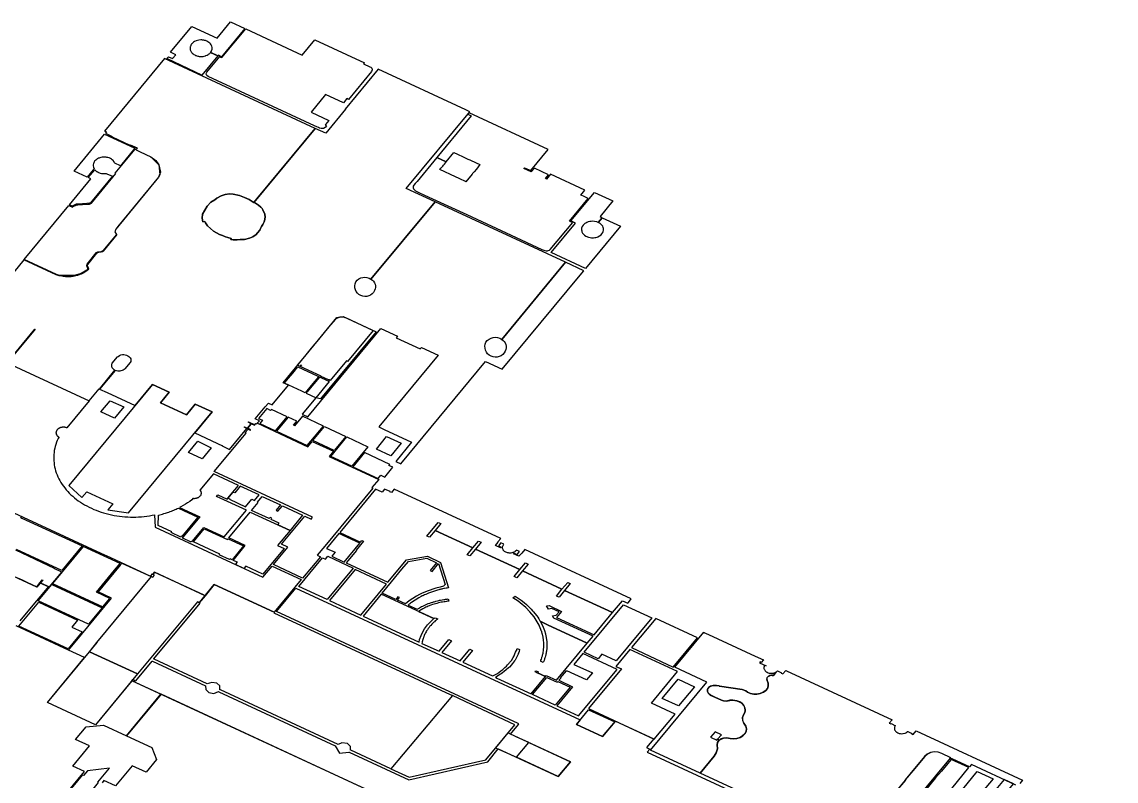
# Model space of a CAD drawing. Extents: x 12.2539 to 12.25652, y 41.79436 to 41.79629.
# Drawn here: x 12.254564 to 12.255636, y 41.795542 to 41.796286 of the extents above; entities that cross this region are included whole.
import ezdxf

# ---------------------------------------------------------------- set-up
doc = ezdxf.new("R2010")
doc.units = 0
doc.layers.add('RM$', color=3, linetype='CONTINUOUS')

msp = doc.modelspace()

# ---------------------------------------------------------------- linework, layer by layer
at = {"layer": 'RM$'}
for points in [[(12.2547403, 41.7962334), (12.254706, 41.7962496), (12.2547076, 41.7962515), (12.2547116, 41.7962496), (12.2547148, 41.7962534), (12.2547095, 41.7962559), (12.2547304, 41.7962811), (12.2547552, 41.7962696), (12.2547685, 41.7962856), (12.2547824, 41.7962791), (12.2547595, 41.7962515), (12.2547565, 41.7962529), (12.2547561, 41.7962524), (12.254749, 41.7962557), (12.254749, 41.7962557), (12.254749, 41.7962557), (12.254749, 41.7962558), (12.2547492, 41.796256), (12.2547497, 41.7962568), (12.2547499, 41.7962573), (12.2547504, 41.7962588), (12.2547504, 41.7962598), (12.2547504, 41.7962605), (12.2547501, 41.7962618), (12.2547498, 41.7962625), (12.2547494, 41.7962632), (12.2547489, 41.796264), (12.2547482, 41.7962647), (12.2547472, 41.7962655), (12.2547462, 41.7962662), (12.2547453, 41.7962667), (12.2547451, 41.7962667), (12.254744, 41.7962672), (12.2547429, 41.7962675), (12.2547422, 41.7962677), (12.2547411, 41.7962678), (12.2547403, 41.7962679), (12.2547392, 41.7962679), (12.2547375, 41.7962677), (12.254736, 41.7962674), (12.2547348, 41.7962671), (12.2547332, 41.7962663), (12.2547321, 41.7962656), (12.2547311, 41.7962647), (12.2547304, 41.7962641), (12.2547303, 41.7962639), (12.25473, 41.7962636), (12.2547299, 41.7962633), (12.2547296, 41.7962628), (12.2547294, 41.7962624), (12.2547291, 41.7962616), (12.2547289, 41.796261), (12.2547288, 41.7962603), (12.2547288, 41.7962598), (12.2547288, 41.7962592), (12.2547289, 41.7962586), (12.254729, 41.7962581), (12.2547292, 41.7962575), (12.2547295, 41.796257), (12.2547298, 41.7962563), (12.2547304, 41.7962556), (12.2547309, 41.796255), (12.2547317, 41.7962542), (12.2547323, 41.7962538), (12.2547325, 41.7962537), (12.2547333, 41.7962532), (12.2547339, 41.7962529), (12.2547341, 41.7962528), (12.2547347, 41.7962526), (12.2547353, 41.7962524), (12.2547363, 41.7962521), (12.2547372, 41.7962519), (12.2547378, 41.7962518), (12.2547387, 41.7962517), (12.2547398, 41.7962517), (12.2547406, 41.7962517), (12.2547412, 41.7962518), (12.2547417, 41.7962518), (12.2547426, 41.796252), (12.2547439, 41.7962523), (12.2547444, 41.7962525), (12.2547455, 41.796253), (12.2547465, 41.7962535), (12.2547469, 41.7962538), (12.2547476, 41.7962543), (12.2547481, 41.7962547), (12.2547485, 41.7962552), (12.2547488, 41.7962555), (12.2547489, 41.7962557), (12.2547561, 41.7962524), (12.2547403, 41.7962334)], [(12.2549705, 41.7961527), (12.2549512, 41.7961293), (12.2549494, 41.7961272), (12.2549481, 41.7961256), (12.2549474, 41.7961246), (12.2549474, 41.796124), (12.2549474, 41.7961234), (12.2549475, 41.7961229), (12.2549478, 41.7961221), (12.2549478, 41.7961221), (12.2549483, 41.7961214), (12.254949, 41.7961207), (12.2549498, 41.79612), (12.254951, 41.7961194), (12.2549536, 41.7961182), (12.2549663, 41.7961123), (12.2549998, 41.7960968), (12.2550433, 41.7960766), (12.2550736, 41.7960626), (12.2550763, 41.7960614), (12.2550776, 41.7960611), (12.2550789, 41.7960612), (12.2550789, 41.7960612), (12.2550798, 41.7960615), (12.2550798, 41.7960615), (12.2550808, 41.796062), (12.2550808, 41.796062), (12.2550816, 41.7960627), (12.2551038, 41.7960889), (12.2551029, 41.7960893), (12.2551025, 41.7960895), (12.255102, 41.7960897), (12.2551016, 41.7960899), (12.2551006, 41.7960904), (12.2551006, 41.7960904), (12.2551189, 41.7961126), (12.2551143, 41.7961147), (12.2551127, 41.7961154), (12.2551117, 41.7961159), (12.2551157, 41.7961206), (12.2550818, 41.7961363), (12.2550779, 41.7961316), (12.2550769, 41.796132), (12.25508, 41.7961358), (12.2550661, 41.7961423), (12.255063, 41.7961386), (12.2550559, 41.7961419), (12.2550565, 41.7961426), (12.2550626, 41.7961398), (12.2550798, 41.7961606), (12.2550021, 41.7961966), (12.2550008, 41.7961951), (12.2550043, 41.7961935), (12.2550046, 41.7961933), (12.2550043, 41.7961935), (12.2549997, 41.7961879), (12.2549706, 41.7961528), (12.2549798, 41.7961485), (12.2549873, 41.7961575), (12.2549909, 41.7961558), (12.2549965, 41.7961532), (12.2550008, 41.7961512), (12.2550028, 41.7961503), (12.2550091, 41.7961474), (12.2550128, 41.7961457), (12.2550093, 41.7961414), (12.2550071, 41.7961387), (12.2550056, 41.7961369), (12.2550052, 41.7961364), (12.254999, 41.7961289), (12.2549979, 41.7961294), (12.2549966, 41.7961301), (12.254995, 41.7961308), (12.2549925, 41.796132), (12.2549889, 41.7961336), (12.2549734, 41.7961408), (12.2549745, 41.7961421), (12.2549754, 41.7961432), (12.2549763, 41.7961443), (12.254977, 41.7961452), (12.254978, 41.7961463), (12.2549789, 41.7961475), (12.2549797, 41.7961484), (12.2549705, 41.7961527)], [(12.2551327, 41.7960937), (12.2551506, 41.7960854), (12.2551162, 41.7960438), (12.2550825, 41.7960595), (12.2551064, 41.7960884), (12.255102, 41.7960905), (12.2551252, 41.7961184), (12.2551431, 41.7961101), (12.2551305, 41.7960948), (12.2551327, 41.7960937), (12.2551288, 41.796089), (12.2551287, 41.7960891), (12.2551273, 41.7960896), (12.2551252, 41.7960901), (12.2551233, 41.7960902), (12.2551218, 41.7960901), (12.2551205, 41.79609), (12.255119, 41.7960896), (12.2551175, 41.796089), (12.2551164, 41.7960885), (12.2551156, 41.7960879), (12.2551145, 41.796087), (12.2551138, 41.7960863), (12.2551131, 41.7960851), (12.2551128, 41.7960844), (12.2551124, 41.7960833), (12.2551123, 41.7960818), (12.2551125, 41.7960808), (12.2551127, 41.7960798), (12.2551133, 41.7960787), (12.2551139, 41.7960779), (12.2551153, 41.7960766), (12.2551165, 41.7960757), (12.2551174, 41.7960752), (12.2551183, 41.7960749), (12.2551193, 41.7960745), (12.2551209, 41.7960742), (12.2551222, 41.796074), (12.2551241, 41.796074), (12.2551254, 41.7960742), (12.2551262, 41.7960743), (12.2551276, 41.7960747), (12.2551284, 41.796075), (12.25513, 41.7960758), (12.2551315, 41.7960769), (12.2551323, 41.7960778), (12.2551332, 41.7960791), (12.2551337, 41.7960802), (12.2551339, 41.7960814), (12.2551339, 41.796083), (12.2551336, 41.7960841), (12.2551331, 41.7960853), (12.2551323, 41.7960864), (12.2551305, 41.7960881), (12.2551288, 41.796089), (12.2551327, 41.7960937)], [(12.2545497, 41.7959515), (12.25463, 41.7959143), (12.2546081, 41.7958877), (12.254608, 41.7958877), (12.2546078, 41.7958878), (12.2546076, 41.7958879), (12.2546073, 41.795888), (12.2546071, 41.7958881), (12.2546069, 41.7958881), (12.2546066, 41.7958882), (12.2546064, 41.7958882), (12.2546061, 41.7958883), (12.2546059, 41.7958883), (12.2546056, 41.7958883), (12.2546054, 41.7958883), (12.2546051, 41.7958884), (12.2546049, 41.7958884), (12.2546046, 41.7958884), (12.2546044, 41.7958884), (12.2546041, 41.7958884), (12.2546039, 41.7958883), (12.2546036, 41.7958883), (12.2546034, 41.7958883), (12.2546031, 41.7958882), (12.2546029, 41.7958882), (12.2546026, 41.7958882), (12.2546024, 41.7958881), (12.2546022, 41.795888), (12.2546019, 41.795888), (12.2546017, 41.7958879), (12.2546015, 41.7958878), (12.2546012, 41.7958877), (12.254601, 41.7958876), (12.2546008, 41.7958875), (12.2546006, 41.7958874), (12.2546004, 41.7958873), (12.2546002, 41.7958872), (12.2546, 41.7958871), (12.2545998, 41.795887), (12.2545996, 41.7958868), (12.2545994, 41.7958867), (12.2545993, 41.7958866), (12.2545991, 41.7958864), (12.2545989, 41.7958863), (12.2545988, 41.7958861), (12.2545987, 41.795886), (12.2545985, 41.7958858), (12.2545984, 41.7958856), (12.2545983, 41.7958855), (12.2545982, 41.7958853), (12.254598, 41.7958851), (12.2545979, 41.795885), (12.2545979, 41.7958848), (12.2545978, 41.7958846), (12.2545977, 41.7958844)], [(12.2545977, 41.7958844), (12.2545977, 41.7958844), (12.2545976, 41.7958843), (12.2545976, 41.7958841), (12.2545975, 41.7958839), (12.2545975, 41.7958837), (12.2545975, 41.7958835), (12.2545975, 41.7958833), (12.2545974, 41.7958831), (12.2545974, 41.7958829), (12.2545974, 41.7958828), (12.2545975, 41.7958826), (12.2545975, 41.7958824), (12.2545975, 41.7958822), (12.2545976, 41.795882), (12.2545976, 41.7958818), (12.2545977, 41.7958816), (12.2545977, 41.7958815), (12.2545978, 41.7958813), (12.2545979, 41.7958811), (12.254598, 41.7958809), (12.2545981, 41.7958808), (12.2545982, 41.7958806), (12.2545983, 41.7958804), (12.2545984, 41.7958802), (12.2545985, 41.7958801), (12.2545987, 41.7958799), (12.2545988, 41.7958798), (12.254599, 41.7958796), (12.2545991, 41.7958795), (12.2545993, 41.7958793), (12.2545995, 41.7958792), (12.2545997, 41.7958791), (12.2545998, 41.7958789), (12.2546, 41.7958788), (12.2546002, 41.7958787), (12.2546005, 41.7958785), (12.2545995, 41.7958774), (12.2545987, 41.7958755), (12.2545979, 41.7958736), (12.2545973, 41.7958716), (12.2545967, 41.7958696), (12.2545962, 41.7958677), (12.2545958, 41.7958657), (12.2545956, 41.7958637), (12.2545954, 41.7958616), (12.2545952, 41.7958596), (12.2545952, 41.7958576), (12.2545953, 41.7958556), (12.2545955, 41.7958536), (12.2545957, 41.7958516), (12.2545961, 41.7958496), (12.2545966, 41.7958476), (12.2545971, 41.7958456), (12.2545977, 41.7958437), (12.2545985, 41.7958417), (12.2545993, 41.7958398), (12.2546002, 41.7958379), (12.2546012, 41.7958361), (12.2546022, 41.7958342), (12.2546034, 41.7958324), (12.2546047, 41.7958306), (12.254606, 41.7958289), (12.2546074, 41.7958271), (12.2546089, 41.7958255), (12.2546104, 41.7958238), (12.2546121, 41.7958222), (12.2546138, 41.7958207), (12.2546156, 41.7958192), (12.2546174, 41.7958177), (12.2546193, 41.7958163), (12.2546213, 41.7958149), (12.2546234, 41.7958136), (12.2546255, 41.7958124), (12.2546276, 41.7958112), (12.2546299, 41.79581), (12.2546321, 41.7958089), (12.2546344, 41.7958079), (12.2546368, 41.795807), (12.2546392, 41.7958061), (12.2546417, 41.7958052), (12.2546441, 41.7958044), (12.2546467, 41.7958037), (12.2546492, 41.7958031), (12.2546518, 41.7958025), (12.2546544, 41.795802), (12.254657, 41.7958016), (12.2546597, 41.7958012), (12.2546623, 41.7958009), (12.254665, 41.7958006), (12.2546677, 41.7958005), (12.2546704, 41.7958004), (12.2546731, 41.7958004), (12.2546757, 41.7958004), (12.2546784, 41.7958005), (12.2546811, 41.7958007), (12.2546838, 41.795801), (12.2546864, 41.7958013), (12.2546891, 41.7958017), (12.2546917, 41.7958021), (12.2546941, 41.7958026), (12.2546946, 41.7957904), (12.2547691, 41.7957559), (12.2548002, 41.7957414), (12.2548091, 41.7957522), (12.2548378, 41.795739), (12.2548113, 41.795707), (12.2547525, 41.7957342), (12.2547435, 41.7957233), (12.2546941, 41.7957462), (12.2546924, 41.7957442), (12.2546915, 41.7957446), (12.2546899, 41.7957426), (12.2546908, 41.7957422), (12.2546905, 41.795742), (12.254651, 41.7957603), (12.2546418, 41.7957646), (12.2544172, 41.7958686)], [(12.2550251, 41.7956446), (12.255026, 41.795645), (12.2550268, 41.7956454), (12.2550282, 41.7956462), (12.2550292, 41.7956468), (12.2550303, 41.7956475), (12.2550313, 41.7956481), (12.2550333, 41.7956495), (12.2550353, 41.795651), (12.2550356, 41.7956513), (12.2550373, 41.7956528), (12.2550389, 41.7956543), (12.2550399, 41.7956554), (12.2550414, 41.7956571), (12.2550419, 41.7956577), (12.2550436, 41.7956599), (12.2550454, 41.7956628), (12.2550463, 41.7956644), (12.2550471, 41.7956662), (12.2550478, 41.795668), (12.2550486, 41.7956695), (12.2550488, 41.79567), (12.255049, 41.7956706), (12.2550491, 41.7956709), (12.2550493, 41.7956715), (12.2550517, 41.7956704), (12.2550512, 41.7956687), (12.2550508, 41.7956675), (12.2550504, 41.7956666), (12.2550502, 41.7956659), (12.2550497, 41.7956648), (12.2550492, 41.7956639), (12.2550482, 41.795662), (12.2550472, 41.7956602), (12.2550466, 41.7956594), (12.2550456, 41.795658), (12.2550451, 41.7956573), (12.2550445, 41.7956565), (12.2550437, 41.7956556), (12.2550417, 41.7956534), (12.2550409, 41.7956525), (12.2550386, 41.7956505), (12.2550367, 41.7956489), (12.255035, 41.7956476), (12.2550335, 41.7956466), (12.2550324, 41.7956459), (12.2550289, 41.7956438), (12.2550279, 41.7956433), (12.2550295, 41.7956425), (12.2550629, 41.7956271), (12.255077, 41.7956442), (12.2550693, 41.7956477), (12.2550691, 41.7956475), (12.2550668, 41.7956486), (12.2550677, 41.7956497), (12.2550701, 41.7956486), (12.2550693, 41.7956477), (12.255077, 41.7956442), (12.2550778, 41.795645), (12.2550879, 41.7956404), (12.2551179, 41.7956767), (12.255079, 41.7956948), (12.2550717, 41.7956983), (12.2550731, 41.7956961), (12.2550746, 41.7956926), (12.255076, 41.7956892), (12.255077, 41.7956858), (12.2550775, 41.7956835), (12.2550776, 41.795683), (12.2550778, 41.7956822), (12.2550781, 41.7956801), (12.2550781, 41.7956798), (12.2550782, 41.7956791), (12.2550783, 41.7956782), (12.2550784, 41.7956765), (12.2550784, 41.7956753), (12.2550784, 41.7956742), (12.2550784, 41.795673), (12.2550783, 41.7956716), (12.2550782, 41.7956707), (12.2550781, 41.7956698), (12.255078, 41.7956689), (12.2550778, 41.7956679), (12.2550776, 41.7956669), (12.2550775, 41.795666), (12.2550773, 41.7956651), (12.2550771, 41.7956643), (12.2550767, 41.7956631), (12.2550765, 41.7956623), (12.2550762, 41.7956614), (12.2550756, 41.7956597), (12.2550753, 41.795659), (12.2550752, 41.7956586), (12.2550748, 41.7956578), (12.2550722, 41.7956591), (12.2550724, 41.7956596), (12.2550726, 41.7956602), (12.255073, 41.795661), (12.2550734, 41.7956623), (12.2550736, 41.7956629), (12.255074, 41.7956642), (12.2550742, 41.7956652), (12.2550744, 41.7956661), (12.2550746, 41.7956669), (12.2550748, 41.795668), (12.255075, 41.7956691), (12.2550751, 41.7956698), (12.2550751, 41.7956703), (12.2550752, 41.795671), (12.2550753, 41.7956725), (12.2550754, 41.7956733), (12.2550754, 41.7956741), (12.2550754, 41.7956753), (12.2550754, 41.795676), (12.2550754, 41.7956766), (12.2550753, 41.7956779), (12.2550752, 41.795679), (12.2550751, 41.7956797), (12.255075, 41.7956808), (12.2550749, 41.7956815), (12.2550747, 41.7956823), (12.2550746, 41.795683), (12.2550745, 41.7956836), (12.2550743, 41.7956844), (12.2550742, 41.795685), (12.2550741, 41.7956853), (12.2550739, 41.7956861), (12.2550739, 41.7956864), (12.2550738, 41.7956867), (12.2550736, 41.7956872), (12.2550735, 41.7956875), (12.2550734, 41.7956878), (12.2550733, 41.7956881), (12.2550731, 41.7956885), (12.2550729, 41.7956889), (12.2550728, 41.7956892), (12.2550724, 41.7956903), (12.2550712, 41.7956933), (12.2550707, 41.7956943), (12.2550658, 41.7957025), (12.2550617, 41.7957076), (12.2550577, 41.7957116), (12.2550522, 41.7957163), (12.2550501, 41.7957179), (12.2550451, 41.7957212), (12.2550473, 41.7957227), (12.2550512, 41.7957202), (12.2550531, 41.7957188), (12.2550561, 41.7957165), (12.2550583, 41.7957146), (12.2550598, 41.7957133), (12.2550631, 41.7957101), (12.2550644, 41.7957086), (12.2550654, 41.7957075), (12.2550667, 41.7957058), (12.2550685, 41.7957036), (12.2550695, 41.7957021), (12.2550705, 41.7957005), (12.2550715, 41.7956988), (12.2550716, 41.7956986), (12.2550717, 41.7956984), (12.2550717, 41.7956984), (12.255079, 41.7956948), (12.2551179, 41.7956767), (12.2551236, 41.7956836), (12.2550853, 41.7957014), (12.255084, 41.7957035), (12.2550875, 41.7957041), (12.2550903, 41.7957075), (12.2550833, 41.7957107), (12.2550799, 41.7957101), (12.2550781, 41.7957132), (12.2550806, 41.7957136), (12.2550928, 41.7957079), (12.2550878, 41.7957018), (12.2551246, 41.7956848), (12.2551427, 41.7957067), (12.2550958, 41.7957284), (12.2550903, 41.7957217), (12.2550877, 41.7957229), (12.2550932, 41.7957296), (12.2550544, 41.7957476), (12.2550488, 41.7957409), (12.2550463, 41.7957421), (12.2550518, 41.7957488), (12.2550084, 41.7957689), (12.2550028, 41.7957622), (12.2550003, 41.7957634), (12.2550058, 41.7957701), (12.254969, 41.7957872), (12.2549634, 41.7957805), (12.2549609, 41.7957817), (12.254972, 41.7957951), (12.2549745, 41.7957939), (12.254969, 41.7957872), (12.2550058, 41.7957701), (12.2550113, 41.7957768), (12.2550139, 41.7957756), (12.2550084, 41.7957689), (12.2550518, 41.7957488), (12.2550574, 41.7957555), (12.2550599, 41.7957543), (12.2550544, 41.7957476), (12.2550932, 41.7957296), (12.2550988, 41.7957363), (12.2551013, 41.7957351), (12.2550958, 41.7957284), (12.2551427, 41.7957067), (12.2551524, 41.7957184), (12.2551576, 41.7957159), (12.2551583, 41.7957167), (12.2551582, 41.7957167), (12.255161, 41.7957202), (12.2550567, 41.7957685), (12.2550538, 41.7957651), (12.2550537, 41.7957651), (12.255051, 41.7957619), (12.2550458, 41.7957644), (12.2550464, 41.7957651), (12.2550493, 41.7957638), (12.2550516, 41.7957665), (12.2550487, 41.7957679), (12.2550475, 41.7957669), (12.2550473, 41.7957668), (12.2550469, 41.7957664), (12.2550464, 41.7957661), (12.255046, 41.7957659), (12.2550456, 41.7957657), (12.2550452, 41.7957656), (12.2550449, 41.7957655), (12.2550444, 41.7957654), (12.2550439, 41.7957652), (12.255043, 41.7957651), (12.255042, 41.7957651), (12.2550418, 41.7957651), (12.2550413, 41.7957651), (12.2550408, 41.7957652), (12.2550403, 41.7957653), (12.2550398, 41.7957654), (12.2550391, 41.7957656), (12.2550382, 41.7957659), (12.2550374, 41.7957664), (12.2550369, 41.7957667), (12.2550367, 41.7957669), (12.2550362, 41.7957674), (12.2550357, 41.795768), (12.2550355, 41.7957684), (12.2550351, 41.7957693), (12.255035, 41.7957696), (12.2550349, 41.79577), (12.2550349, 41.7957704), (12.2550349, 41.7957708), (12.255035, 41.7957712), (12.2550351, 41.7957717), (12.2550355, 41.7957726), (12.2550361, 41.7957737), (12.2550332, 41.7957751), (12.2550309, 41.7957723), (12.2550337, 41.795771), (12.2550331, 41.7957702), (12.2550279, 41.7957726), (12.2550306, 41.7957758), (12.2550303, 41.795776), (12.2550332, 41.7957794), (12.2549288, 41.7958277), (12.254926, 41.7958243), (12.2549245, 41.795825), (12.2549247, 41.7958253), (12.2549194, 41.7958277), (12.2549169, 41.7958246), (12.2549105, 41.7958276), (12.2548755, 41.7957853), (12.2548959, 41.7957758), (12.2548972, 41.7957773), (12.2548987, 41.7957766), (12.2548914, 41.7957678), (12.2548917, 41.7957677), (12.2548816, 41.7957555), (12.2549227, 41.7957364), (12.2549408, 41.7957583), (12.2549613, 41.7957619), (12.2549742, 41.7957559), (12.2549821, 41.795731), (12.2549807, 41.7957308), (12.2549796, 41.7957306), (12.2549781, 41.7957304), (12.2549773, 41.7957302), (12.254976, 41.7957299), (12.2549754, 41.7957298), (12.2549746, 41.7957296), (12.2549737, 41.7957294), (12.2549731, 41.7957292), (12.2549724, 41.795729), (12.2549712, 41.7957287), (12.2549624, 41.7957257), (12.2549619, 41.7957255), (12.2549612, 41.7957252), (12.2549598, 41.7957246), (12.2549584, 41.795724), (12.2549576, 41.7957236), (12.2549569, 41.7957233), (12.2549563, 41.795723), (12.2549552, 41.7957224), (12.254953, 41.7957212), (12.2549457, 41.7957165), (12.2549449, 41.7957159), (12.2549441, 41.7957153), (12.2549436, 41.7957149), (12.2549432, 41.7957145), (12.2549426, 41.795714), (12.2549513, 41.79571), (12.2549518, 41.7957103), (12.2549525, 41.7957108), (12.2549531, 41.7957111), (12.2549536, 41.7957114), (12.2549557, 41.7957126), (12.2549567, 41.7957131), (12.2549575, 41.7957135), (12.2549587, 41.795714), (12.25496, 41.7957146), (12.2549607, 41.7957149), (12.2549621, 41.7957155), (12.2549636, 41.795716), (12.2549643, 41.7957163), (12.2549655, 41.7957167), (12.2549665, 41.795717), (12.2549672, 41.7957172), (12.2549679, 41.7957174), (12.2549688, 41.7957177), (12.2549697, 41.7957179), (12.2549711, 41.7957183), (12.2549725, 41.7957186), (12.2549733, 41.7957188), (12.2549742, 41.795719), (12.2549759, 41.7957193), (12.2549775, 41.7957196), (12.2549784, 41.7957197), (12.2549791, 41.7957198), (12.2549799, 41.7957199), (12.2549806, 41.79572), (12.2549816, 41.7957201), (12.2549823, 41.7957179), (12.2549817, 41.7957178), (12.2549811, 41.7957178), (12.2549799, 41.7957176), (12.2549787, 41.7957174), (12.2549776, 41.7957173), (12.2549762, 41.795717), (12.2549748, 41.7957168), (12.2549736, 41.7957165), (12.2549722, 41.7957162), (12.2549707, 41.7957158), (12.2549693, 41.7957154), (12.254968, 41.795715), (12.2549664, 41.7957145), (12.2549647, 41.7957139), (12.2549638, 41.7957136), (12.254963, 41.7957133), (12.254962, 41.7957129), (12.254961, 41.7957124), (12.2549598, 41.7957119), (12.2549588, 41.7957114), (12.2549576, 41.7957108), (12.2549567, 41.7957104), (12.2549552, 41.7957095), (12.2549546, 41.7957092), (12.2549525, 41.7957078), (12.2549677, 41.7957008), (12.2549688, 41.7957017), (12.2549714, 41.7957005), (12.2549709, 41.7957001), (12.2549706, 41.7956999), (12.2549701, 41.7956995), (12.2549696, 41.795699), (12.254969, 41.7956985), (12.2549682, 41.7956978), (12.2549676, 41.7956973), (12.254967, 41.7956967), (12.2549666, 41.7956963), (12.254966, 41.7956957), (12.2549657, 41.7956953), (12.2549647, 41.7956942), (12.2549641, 41.7956936), (12.2549638, 41.7956933), (12.2549629, 41.7956921), (12.2549622, 41.7956912), (12.2549617, 41.7956904), (12.2549613, 41.7956899), (12.2549606, 41.7956887), (12.25496, 41.7956878), (12.2549596, 41.795687), (12.2549591, 41.795686), (12.2549589, 41.7956857), (12.2549586, 41.7956851), (12.2549583, 41.7956844), (12.254958, 41.7956837), (12.2549578, 41.7956831), (12.2549575, 41.7956825), (12.2549574, 41.795682), (12.2549571, 41.7956813), (12.2549569, 41.7956805), (12.2549567, 41.79568), (12.2549566, 41.7956796), (12.2549564, 41.7956788), (12.2549563, 41.7956784), (12.2549562, 41.7956779), (12.254956, 41.7956766), (12.2549728, 41.7956688), (12.2549823, 41.7956803), (12.2549849, 41.7956791), (12.2549754, 41.7956676), (12.2549933, 41.7956593), (12.2550028, 41.7956708), (12.2550054, 41.7956696), (12.2549959, 41.7956581), (12.2550251, 41.7956446)], [(12.2545625, 41.7958001), (12.2545641, 41.7957993), (12.254603, 41.7957813), (12.254611, 41.7957776), (12.2546231, 41.795772), (12.2546031, 41.7957479), (12.2545896, 41.7957542), (12.2545586, 41.7957685)], [(12.2545596, 41.7957409), (12.2545643, 41.7957387), (12.2545688, 41.7957366), (12.2545785, 41.7957321), (12.2545818, 41.7957361), (12.254584, 41.7957388), (12.2545844, 41.7957386), (12.2545822, 41.795736), (12.2545824, 41.7957359), (12.254591, 41.7957319), (12.2546032, 41.7957463), (12.2545958, 41.7957499), (12.254596, 41.7957501), (12.254558, 41.7957678)], [(12.2545624, 41.7956986), (12.254575, 41.7957139), (12.2545858, 41.7957269), (12.25459, 41.795732), (12.2545819, 41.7957357), (12.2545787, 41.7957317), (12.2545327, 41.795753)], [(12.2549893, 41.7954928), (12.2546717, 41.7956399), (12.2546728, 41.7956413), (12.2546731, 41.7956411), (12.2546736, 41.7956409), (12.2546736, 41.7956405), (12.254674, 41.7956401), (12.2546746, 41.79564), (12.2546751, 41.7956402), (12.2546751, 41.7956402), (12.2546756, 41.79564), (12.2546915, 41.7956591), (12.2546917, 41.7956592), (12.2546919, 41.7956592), (12.254744, 41.7956351), (12.2547442, 41.7956314), (12.2547473, 41.7956284), (12.2547521, 41.7956276), (12.2547565, 41.7956294), (12.254757, 41.795629), (12.254871, 41.7955762), (12.2548753, 41.7955691), (12.2548844, 41.7955701), (12.2548847, 41.7955698), (12.2549431, 41.7955428), (12.2550205, 41.7955606), (12.2550308, 41.7955731), (12.2550893, 41.795546), (12.2551014, 41.7955605), (12.2550428, 41.7955876), (12.2550507, 41.7955972), (12.2550508, 41.7955977), (12.2550504, 41.7955981), (12.2548135, 41.7957079), (12.2548324, 41.7957308), (12.255106, 41.795604), (12.2551111, 41.7956017), (12.2551073, 41.7955971), (12.2551329, 41.7955852), (12.2551455, 41.7956004), (12.2551831, 41.795583), (12.255176, 41.7955744), (12.2551791, 41.795573), (12.2551767, 41.7955701), (12.2557424, 41.7953081)], [(12.2548113, 41.795707), (12.2548109, 41.7957064), (12.2549794, 41.7956284), (12.2549858, 41.7956254), (12.2549739, 41.7956112), (12.2549255, 41.7955536), (12.2548863, 41.7955718), (12.2548859, 41.7955719), (12.254886, 41.7955755), (12.2548829, 41.7955783), (12.2548775, 41.795579), (12.2548739, 41.7955775), (12.2547586, 41.7956309), (12.2547579, 41.7956311), (12.2547579, 41.7956348), (12.2547549, 41.7956376), (12.25475, 41.7956383), (12.2547456, 41.795637), (12.2546935, 41.7956611), (12.2546933, 41.7956612), (12.2546934, 41.7956614), (12.2547386, 41.795716), (12.2547381, 41.7957163), (12.2547381, 41.7957167), (12.2547525, 41.7957342), (12.2547525, 41.7957342), (12.2548113, 41.795707), (12.2548113, 41.795707)], [(12.2544812, 41.795377), (12.2546252, 41.795551), (12.2546139, 41.7955562), (12.2546303, 41.795576), (12.2546167, 41.7955823), (12.2546269, 41.7955947), (12.2546439, 41.7955965), (12.2546666, 41.795586), (12.2547003, 41.7956267), (12.2546717, 41.7956399), (12.2546361, 41.7955968), (12.254589, 41.7956186), (12.2546254, 41.7956626), (12.2546097, 41.7956699), (12.2546097, 41.7956699), (12.2545583, 41.7956937)], [(12.2552039, 41.7956532), (12.2552322, 41.7956874), (12.2552321, 41.7956872), (12.2552366, 41.7956851), (12.2552825, 41.7956641), (12.2552905, 41.7956604), (12.2552884, 41.7956579), (12.2552873, 41.7956584), (12.2552867, 41.7956576), (12.2552931, 41.7956547), (12.2552929, 41.7956544), (12.2552918, 41.7956549), (12.2552914, 41.7956542), (12.2552912, 41.7956536), (12.2552911, 41.7956532), (12.2552911, 41.7956526), (12.2552911, 41.7956523), (12.2552911, 41.7956521), (12.2552913, 41.7956512), (12.2552915, 41.795651), (12.2552918, 41.7956503), (12.2552923, 41.7956497), (12.2552929, 41.7956491), (12.2552933, 41.7956487), (12.2552941, 41.7956483), (12.2552951, 41.7956478), (12.2552961, 41.7956475), (12.2552972, 41.7956473), (12.2552976, 41.7956473), (12.2552986, 41.7956473), (12.2552992, 41.7956473), (12.2553005, 41.7956475), (12.2553012, 41.7956477), (12.255302, 41.795648), (12.2553027, 41.7956484), (12.2553032, 41.7956487), (12.2553003, 41.7956452), (12.2553001, 41.7956452), (12.2552996, 41.7956453), (12.2552992, 41.7956453), (12.2552984, 41.7956453), (12.2552968, 41.795645), (12.2552957, 41.7956445), (12.2552952, 41.7956442), (12.2552943, 41.7956431), (12.255294, 41.7956425), (12.2552938, 41.7956417), (12.2552942, 41.7956401), (12.2552953, 41.7956375), (12.2552953, 41.795637), (12.2552953, 41.7956347), (12.2552944, 41.7956324), (12.2552928, 41.7956304), (12.2552904, 41.7956287), (12.2552874, 41.7956274), (12.2552841, 41.7956268), (12.255281, 41.7956268), (12.2552778, 41.7956276), (12.255275, 41.7956288), (12.2552733, 41.7956301), (12.2552732, 41.79563), (12.2552697, 41.7956313), (12.2552585, 41.795633), (12.2552475, 41.7956347), (12.2552473, 41.7956347), (12.2552473, 41.7956348), (12.2552446, 41.7956353), (12.255244, 41.7956353), (12.2552413, 41.7956354), (12.2552388, 41.7956346), (12.2552368, 41.7956332), (12.2552366, 41.7956327), (12.2552362, 41.7956324), (12.2552358, 41.7956314), (12.2552356, 41.7956294), (12.2552366, 41.7956275), (12.2552385, 41.7956259), (12.2552428, 41.7956239), (12.2552495, 41.7956208), (12.2552513, 41.7956201), (12.2552543, 41.7956199), (12.2552575, 41.7956207), (12.2552607, 41.7956209), (12.2552644, 41.7956204), (12.2552675, 41.7956191), (12.2552697, 41.7956176), (12.2552715, 41.7956155), (12.2552725, 41.7956134), (12.2552727, 41.7956111), (12.2552726, 41.7956104), (12.2552722, 41.7956087), (12.2552709, 41.7956066), (12.2552701, 41.7956038), (12.2552702, 41.7956009), (12.2552712, 41.7955984), (12.2552732, 41.7955955), (12.2552739, 41.7955929), (12.2552735, 41.7955903), (12.2552723, 41.7955879), (12.2552702, 41.7955859), (12.2552678, 41.7955844), (12.2552646, 41.7955834), (12.2552613, 41.7955831), (12.255258, 41.7955834), (12.2552546, 41.795584), (12.2552516, 41.7955838), (12.2552489, 41.7955829), (12.2552474, 41.7955818), (12.2552457, 41.7955826), (12.2552495, 41.7955871), (12.2552432, 41.79559), (12.2552388, 41.7955847), (12.255245, 41.7955818), (12.2552457, 41.7955826), (12.2552474, 41.7955818), (12.2552469, 41.7955814), (12.2552456, 41.7955794), (12.2552452, 41.7955772), (12.2552454, 41.7955732), (12.2552443, 41.7955693), (12.2552422, 41.7955659), (12.2552285, 41.7955493), (12.2551799, 41.7955718), (12.2552352, 41.7956387), (12.2552039, 41.7956532)], [(12.2552772, 41.7955268), (12.2552285, 41.7955493), (12.2552422, 41.7955659), (12.2552444, 41.7955693), (12.2552455, 41.7955732), (12.2552453, 41.7955772), (12.2552456, 41.7955794), (12.2552469, 41.7955813), (12.255249, 41.7955828), (12.2552516, 41.7955838), (12.2552546, 41.795584), (12.255258, 41.7955833), (12.2552613, 41.795583), (12.2552646, 41.7955834), (12.2552678, 41.7955844), (12.2552703, 41.7955859), (12.2552723, 41.7955879), (12.2552736, 41.7955903), (12.2552739, 41.7955929), (12.2552733, 41.7955955), (12.2552713, 41.7955984), (12.2552703, 41.7956009), (12.2552701, 41.7956038), (12.255271, 41.7956066), (12.2552722, 41.7956087), (12.2552726, 41.7956104), (12.2552728, 41.7956111), (12.2552725, 41.7956134), (12.2552716, 41.7956155), (12.2552698, 41.7956176), (12.2552675, 41.7956192), (12.2552644, 41.7956204), (12.2552607, 41.795621), (12.2552575, 41.7956208), (12.2552543, 41.7956199), (12.2552513, 41.7956201), (12.2552496, 41.7956209), (12.2552428, 41.795624), (12.2552385, 41.795626), (12.2552366, 41.7956275), (12.2552357, 41.7956294), (12.2552358, 41.7956314), (12.2552363, 41.7956324), (12.2552367, 41.7956327), (12.2552369, 41.7956332), (12.2552388, 41.7956346), (12.2552413, 41.7956353), (12.255244, 41.7956353), (12.2552446, 41.7956352), (12.2552472, 41.7956348), (12.2552472, 41.7956347), (12.2552475, 41.7956347), (12.2552585, 41.7956329), (12.2552696, 41.7956313), (12.2552733, 41.7956299), (12.2552733, 41.79563), (12.2552749, 41.7956287), (12.2552778, 41.7956275), (12.255281, 41.7956268), (12.2552841, 41.7956267), (12.2552874, 41.7956273), (12.2552905, 41.7956286), (12.2552928, 41.7956304), (12.2552944, 41.7956324), (12.2552953, 41.7956347), (12.2552953, 41.795637), (12.2552953, 41.7956375), (12.2552943, 41.7956401), (12.2552939, 41.7956417), (12.2552941, 41.7956425), (12.2552943, 41.7956431), (12.2552953, 41.7956442), (12.2552957, 41.7956444), (12.2552968, 41.795645), (12.2552984, 41.7956453), (12.2552992, 41.7956452), (12.2552996, 41.7956452), (12.2553001, 41.7956452), (12.2553003, 41.7956451), (12.2553034, 41.7956488), (12.2553034, 41.7956488)], [(12.2553034, 41.7956488), (12.255304, 41.7956493), (12.2553042, 41.7956495), (12.2553082, 41.7956476), (12.255308, 41.7956473), (12.2553095, 41.7956466), (12.2553124, 41.79565), (12.2553133, 41.7956496), (12.2554167, 41.7956017), (12.2554138, 41.7955983), (12.2554154, 41.7955976), (12.2554156, 41.7955979), (12.2554198, 41.7955959), (12.2554196, 41.7955957), (12.2554194, 41.7955954), (12.2554193, 41.7955951), (12.2554191, 41.7955946), (12.255419, 41.7955942), (12.255419, 41.7955938), (12.2554189, 41.7955932), (12.255419, 41.7955929), (12.255419, 41.7955925), (12.2554191, 41.7955922), (12.2554191, 41.7955919), (12.2554195, 41.7955913), (12.2554201, 41.7955905), (12.2554206, 41.79559), (12.2554213, 41.7955894), (12.2554222, 41.7955889), (12.2554234, 41.7955884), (12.2554247, 41.7955881), (12.2554261, 41.795588), (12.2554271, 41.7955881), (12.2554274, 41.795588), (12.2554279, 41.7955882), (12.2554293, 41.7955885), (12.2554301, 41.7955889), (12.2554311, 41.7955895), (12.2554318, 41.7955901), (12.255432, 41.7955903), (12.2554361, 41.7955884), (12.2554358, 41.7955881), (12.2554374, 41.7955874), (12.2554402, 41.7955908), (12.2555445, 41.7955425), (12.2555417, 41.7955391)], [(12.2549249, 41.7955227), (12.2547004, 41.7956267), (12.2546666, 41.795586), (12.2546913, 41.7955745), (12.2546959, 41.7955627), (12.2546857, 41.7955504), (12.2546721, 41.7955567), (12.2546557, 41.7955368), (12.2546443, 41.7955421), (12.2546426, 41.79554)], [(12.2554735, 41.7955647), (12.2554652, 41.7955685), (12.2554654, 41.7955688), (12.2554617, 41.7955699), (12.255458, 41.7955702), (12.2554545, 41.7955696), (12.2554512, 41.7955681), (12.2554486, 41.7955658), (12.2554388, 41.7955539), (12.2554295, 41.7955427), (12.2554296, 41.7955426), (12.2554203, 41.7955314)], [(12.255538, 41.7955377), (12.2554943, 41.7955579), (12.2554924, 41.7955556), (12.2554761, 41.7955632), (12.255474, 41.7955641), (12.2554742, 41.7955644), (12.2554653, 41.7955685), (12.2554655, 41.7955688), (12.2554617, 41.79557), (12.2554579, 41.7955702), (12.2554544, 41.7955696), (12.2554511, 41.7955681), (12.2554485, 41.7955658), (12.2554387, 41.7955539), (12.2554294, 41.7955427), (12.2554295, 41.7955426), (12.2554203, 41.7955315)], [(12.2554452, 41.7955293), (12.2554739, 41.795564), (12.2554732, 41.7955643), (12.2554735, 41.7955647)]]:
    msp.add_lwpolyline(points, dxfattribs=at)
for points in [[(12.2549067, 41.7962371), (12.254884, 41.7962096), (12.2548824, 41.7962104), (12.254879, 41.7962063), (12.2548615, 41.7962144), (12.2548473, 41.7961972), (12.2548648, 41.7961891), (12.2548614, 41.796185), (12.254861, 41.7961845), (12.2548626, 41.7961837), (12.2548615, 41.7961825), (12.2548603, 41.7961816), (12.2548594, 41.7961812), (12.2548581, 41.796181), (12.2548571, 41.7961811), (12.2548556, 41.7961815), (12.2548545, 41.796182), (12.2548531, 41.7961827), (12.2548506, 41.7961838), (12.2547466, 41.796232), (12.2547451, 41.7962332), (12.2547446, 41.7962345), (12.2547448, 41.7962357), (12.2547452, 41.7962364), (12.2547578, 41.7962516), (12.254759, 41.796251), (12.25476, 41.7962506), (12.2547833, 41.7962787), (12.2548387, 41.796253), (12.2548511, 41.796268), (12.2548996, 41.7962455), (12.2548987, 41.7962445), (12.2549049, 41.7962416), (12.2549058, 41.7962412), (12.2549068, 41.7962403), (12.2549073, 41.7962386)], [(12.254645, 41.7961755), (12.2546748, 41.7961618), (12.2546606, 41.7961445), (12.2546551, 41.7961471), (12.2546549, 41.7961475), (12.2546543, 41.7961486), (12.2546536, 41.7961496), (12.2546526, 41.7961504), (12.2546517, 41.7961511), (12.2546508, 41.7961516), (12.2546503, 41.7961519), (12.2546495, 41.7961523), (12.2546483, 41.7961526), (12.2546474, 41.7961528), (12.2546465, 41.796153), (12.2546459, 41.796153), (12.2546446, 41.7961531), (12.2546438, 41.7961531), (12.2546434, 41.796153), (12.2546426, 41.7961529), (12.2546414, 41.7961527), (12.2546405, 41.7961525), (12.2546397, 41.7961522), (12.254639, 41.7961519), (12.2546382, 41.7961515), (12.2546376, 41.7961512), (12.2546373, 41.796151), (12.2546363, 41.7961502), (12.2546355, 41.7961494), (12.2546353, 41.7961491), (12.2546347, 41.7961483), (12.2546344, 41.7961476), (12.2546341, 41.7961469), (12.2546338, 41.7961455), (12.2546338, 41.7961445), (12.2546341, 41.7961431), (12.2546344, 41.7961423), (12.2546347, 41.7961418), (12.2546348, 41.7961416), (12.2546339, 41.7961405), (12.2546281, 41.7961335), (12.2546153, 41.7961394)], [(12.2545663, 41.7960529), (12.25461, 41.7961058), (12.2546137, 41.7961041), (12.2546142, 41.7961046), (12.2546173, 41.7961061), (12.2546188, 41.7961062), (12.2546282, 41.7961069), (12.2546303, 41.7961071), (12.2546321, 41.7961079), (12.2546561, 41.7961369), (12.2546555, 41.7961372), (12.2546555, 41.7961373), (12.254675, 41.7961608), (12.254675, 41.7961608), (12.2546756, 41.7961605), (12.2546761, 41.7961603), (12.2546799, 41.7961581), (12.2546903, 41.7961533), (12.2546983, 41.7961455), (12.2546993, 41.7961356), (12.254698, 41.7961333), (12.2546559, 41.7960824), (12.2546552, 41.7960798), (12.2546566, 41.7960774), (12.2546432, 41.7960612), (12.2546415, 41.7960604), (12.2546381, 41.7960599), (12.2546366, 41.7960592), (12.2546276, 41.7960483), (12.2546273, 41.796047), (12.2546285, 41.7960437), (12.2546276, 41.7960423), (12.2546222, 41.7960391), (12.2546152, 41.7960369), (12.2546009, 41.7960372), (12.254598, 41.7960382)], [(12.2546291, 41.796133), (12.2546354, 41.7961407), (12.2546356, 41.7961406), (12.254636, 41.7961401), (12.2546362, 41.7961399), (12.2546364, 41.7961398), (12.2546367, 41.7961394), (12.2546371, 41.7961391), (12.2546376, 41.7961389), (12.2546377, 41.7961388), (12.254638, 41.7961386), (12.2546386, 41.7961383), (12.2546391, 41.796138), (12.2546399, 41.7961377), (12.2546408, 41.7961374), (12.254642, 41.7961371), (12.2546434, 41.796137), (12.2546441, 41.7961369), (12.2546449, 41.7961369), (12.2546467, 41.796137), (12.2546472, 41.7961368), (12.2546527, 41.7961343), (12.2546313, 41.7961083), (12.2546302, 41.7961078), (12.2546277, 41.7961076), (12.2546191, 41.796107), (12.2546172, 41.7961068), (12.2546134, 41.796105), (12.2546134, 41.796105), (12.2546105, 41.7961064), (12.2546316, 41.7961319)], [(12.2547772, 41.7961156), (12.2547711, 41.7961169), (12.2547674, 41.796117), (12.2547631, 41.7961164), (12.2547592, 41.7961151), (12.2547551, 41.7961128), (12.254753, 41.7961112), (12.2547493, 41.796109), (12.2547457, 41.7961049), (12.2547411, 41.7960973), (12.2547408, 41.7960932), (12.2547414, 41.7960898), (12.2547431, 41.7960901), (12.2547439, 41.7960887), (12.2547459, 41.7960858), (12.2547487, 41.7960831), (12.2547519, 41.7960805), (12.2547576, 41.7960774), (12.2547605, 41.7960762), (12.2547634, 41.7960748), (12.2547659, 41.7960742), (12.2547689, 41.7960734), (12.2547686, 41.7960724), (12.2547709, 41.7960721), (12.2547736, 41.7960719), (12.254775, 41.796072), (12.2547779, 41.7960722), (12.2547822, 41.7960724), (12.2547871, 41.7960736), (12.2547903, 41.796075), (12.2547935, 41.7960773), (12.254795, 41.7960788), (12.254797, 41.7960816), (12.2547979, 41.796083), (12.2547986, 41.7960843), (12.2547989, 41.7960852), (12.2548002, 41.7960872), (12.2548014, 41.7960895), (12.2548017, 41.7960907), (12.2548023, 41.7960942), (12.254802, 41.7960972), (12.2548002, 41.7961014), (12.2547993, 41.7961026), (12.254798, 41.7961041), (12.2547958, 41.796106), (12.2547929, 41.7961078), (12.2547915, 41.7961084), (12.2547888, 41.7961103), (12.2547866, 41.7961115), (12.2547822, 41.7961136)], [(12.2548662, 41.7959343), (12.2548653, 41.7959347), (12.2548653, 41.7959347), (12.2548649, 41.7959348), (12.2548648, 41.7959346), (12.2548643, 41.7959348), (12.2548572, 41.7959381), (12.2548574, 41.7959384), (12.2548366, 41.795948), (12.2548379, 41.7959495), (12.2548366, 41.795948), (12.2548342, 41.7959491), (12.2548381, 41.7959539), (12.2548427, 41.7959594), (12.2548479, 41.7959657), (12.2548549, 41.7959742), (12.2548649, 41.7959863), (12.2548713, 41.795994), (12.2548721, 41.7959948), (12.2548727, 41.7959952), (12.2548732, 41.7959955), (12.2548734, 41.7959956), (12.2548737, 41.7959957), (12.2548741, 41.7959959), (12.2548745, 41.7959961), (12.2548753, 41.7959963), (12.2548758, 41.7959964), (12.2548767, 41.7959965), (12.2548774, 41.7959965), (12.2548774, 41.7959965), (12.2548779, 41.7959965), (12.2548785, 41.7959965), (12.2548791, 41.7959964), (12.2548797, 41.7959962), (12.2548801, 41.7959961), (12.2548805, 41.795996), (12.2548808, 41.7959959), (12.2548809, 41.7959958), (12.2548811, 41.7959958), (12.2549082, 41.7959832), (12.2548831, 41.7959529), (12.254882, 41.7959534)], [(12.2548548, 41.795938), (12.2548546, 41.7959378), (12.2548492, 41.7959312), (12.2548416, 41.7959221), (12.2548383, 41.7959236), (12.2548213, 41.7959315), (12.2548234, 41.7959342), (12.2548295, 41.7959415), (12.2548344, 41.7959474), (12.2548533, 41.7959387)], [(12.2548425, 41.7959217), (12.2548522, 41.7959172), (12.2548654, 41.7959331), (12.2548635, 41.795934), (12.254856, 41.7959374), (12.2548556, 41.7959376), (12.2548555, 41.7959374), (12.2548501, 41.7959309), (12.2548434, 41.7959229), (12.2548427, 41.795922)], [(12.254692, 41.7959304), (12.2546101, 41.7958314), (12.2546227, 41.7958194), (12.2546275, 41.7958251), (12.2546531, 41.7958133), (12.2546483, 41.7958075), (12.2546684, 41.7958044), (12.2547503, 41.7959034), (12.2547339, 41.795911), (12.2547253, 41.7959005), (12.2546997, 41.7959123), (12.2547083, 41.7959228)], [(12.2549079, 41.7958288), (12.2548607, 41.7957717), (12.2548534, 41.7957629), (12.2548565, 41.7957615), (12.254839, 41.7957404), (12.2548104, 41.7957537), (12.2548246, 41.7957709), (12.2548183, 41.7957738), (12.2548411, 41.7958013), (12.2548474, 41.7957984), (12.2548489, 41.7958003), (12.2547524, 41.795845), (12.2547836, 41.7958827), (12.2547829, 41.7958831), (12.2547857, 41.7958864), (12.2547878, 41.7958855), (12.2547882, 41.7958859), (12.2547853, 41.7958873), (12.2547889, 41.7958917), (12.2547918, 41.7958904), (12.2547933, 41.795892), (12.2547935, 41.7958919), (12.2547941, 41.7958917), (12.2547946, 41.7958923), (12.2547948, 41.7958922), (12.2548442, 41.7958693), (12.2548485, 41.7958745), (12.2548694, 41.7958648), (12.2548651, 41.7958596), (12.2549136, 41.7958372), (12.254907, 41.7958292)], [(12.2547214, 41.7957801), (12.2547297, 41.7957762), (12.2547302, 41.7957768), (12.254731, 41.7957765), (12.2547423, 41.7957902), (12.2547623, 41.7957809), (12.254784, 41.7958071), (12.2547548, 41.7958206), (12.2547561, 41.7958221), (12.254765, 41.795818), (12.2547659, 41.795819), (12.2547708, 41.7958249), (12.2547761, 41.7958314), (12.2547516, 41.7958427), (12.2547384, 41.7958268), (12.2547387, 41.7958265), (12.2547394, 41.7958253), (12.2547395, 41.7958251), (12.2547397, 41.7958244), (12.2547397, 41.7958235), (12.2547395, 41.7958225), (12.2547392, 41.7958217), (12.2547389, 41.7958212), (12.2547384, 41.7958207), (12.2547378, 41.7958201), (12.2547373, 41.7958197), (12.2547367, 41.7958193), (12.2547362, 41.7958191), (12.2547357, 41.7958189), (12.2547352, 41.7958187), (12.2547348, 41.7958186), (12.2547343, 41.7958185), (12.2547339, 41.7958184), (12.2547334, 41.7958184), (12.2547327, 41.7958183), (12.2547326, 41.7958183), (12.254732, 41.7958184), (12.2547315, 41.7958184), (12.2547304, 41.7958171), (12.2547284, 41.7958157), (12.2547264, 41.7958143), (12.2547243, 41.795813), (12.2547221, 41.7958117), (12.2547199, 41.7958105), (12.2547185, 41.7958097), (12.2547382, 41.7958006), (12.2547218, 41.7957808), (12.2547212, 41.7957801)], [(12.254778, 41.7958305), (12.2547726, 41.7958241), (12.2547708, 41.7958249), (12.2547659, 41.795819), (12.2547678, 41.7958182), (12.2547674, 41.7958178), (12.2547832, 41.7958104), (12.2547894, 41.7958179), (12.254792, 41.7958167), (12.2547964, 41.795822)], [(12.2547995, 41.7958205), (12.2548174, 41.7958123), (12.2548132, 41.7958072), (12.2548147, 41.795806), (12.2548192, 41.7958114), (12.2548391, 41.7958021), (12.2548268, 41.7957872), (12.2548148, 41.7957928), (12.2548161, 41.7957943), (12.2548081, 41.795798), (12.254809, 41.7957991), (12.2548072, 41.7957999), (12.2548063, 41.7957989), (12.2547891, 41.7958068), (12.2547954, 41.7958145), (12.2547948, 41.7958148)], [(12.2546979, 41.7958023), (12.2546992, 41.7958026), (12.2547005, 41.7958029), (12.2547018, 41.7958033), (12.2547031, 41.7958037), (12.2547043, 41.795804), (12.2547048, 41.7958042), (12.2547068, 41.7958049), (12.2547081, 41.7958053), (12.2547087, 41.7958055), (12.2547093, 41.7958057), (12.2547105, 41.7958062), (12.2547118, 41.7958067), (12.254713, 41.7958072), (12.254713, 41.7958072), (12.2547141, 41.7958077), (12.2547141, 41.7958077), (12.2547153, 41.7958082), (12.2547153, 41.7958082), (12.2547163, 41.7958087), (12.2547163, 41.7958087), (12.2547163, 41.7958087), (12.2547174, 41.7958092), (12.2547174, 41.7958092), (12.2547365, 41.7958003), (12.2547207, 41.7957812), (12.2547202, 41.7957815), (12.2547197, 41.7957808), (12.2547103, 41.7957852), (12.2547108, 41.7957859), (12.2546975, 41.795792)], [(12.254771, 41.7957579), (12.2547829, 41.7957724), (12.2547667, 41.7957799), (12.2547878, 41.7958053), (12.2548268, 41.7957872), (12.2548146, 41.7957725), (12.2548209, 41.7957695), (12.2548002, 41.7957444), (12.2547833, 41.7957523), (12.2547815, 41.7957501), (12.2547734, 41.7957539), (12.2547752, 41.795756)], [(12.2547427, 41.7957889), (12.2547655, 41.7957784), (12.2547661, 41.7957791), (12.2547813, 41.7957721), (12.25477, 41.7957584), (12.254768, 41.7957593), (12.2547675, 41.7957587), (12.2547573, 41.7957634), (12.2547578, 41.795764), (12.254732, 41.795776)], [(12.254895, 41.7957747), (12.2548745, 41.7957841), (12.2548625, 41.7957696), (12.2548708, 41.7957658), (12.2548676, 41.7957619), (12.2548798, 41.7957563)], [(12.2546603, 41.7957549), (12.2546242, 41.7957716), (12.254594, 41.7957351), (12.2546433, 41.7957123), (12.2546503, 41.7957207), (12.2546371, 41.7957268), (12.2546549, 41.7957484)], [(12.2549723, 41.7957547), (12.2549787, 41.7957344), (12.2549771, 41.7957325), (12.2549739, 41.7957318), (12.2549697, 41.7957307), (12.254961, 41.7957277), (12.2549557, 41.7957254), (12.2549535, 41.7957243), (12.2549508, 41.7957228), (12.2549436, 41.7957181), (12.25494, 41.7957152), (12.2549319, 41.795719), (12.2549339, 41.7957214), (12.2549324, 41.7957221), (12.2549303, 41.7957197), (12.2549171, 41.7957259), (12.2549262, 41.795737), (12.2549364, 41.7957492), (12.2549427, 41.7957568), (12.2549608, 41.79576), (12.2549703, 41.7957556), (12.254964, 41.795748), (12.254966, 41.795747)], [(12.2546387, 41.7957271), (12.254662, 41.7957552), (12.2546906, 41.795742), (12.2546372, 41.7956775), (12.2546376, 41.7956773), (12.2546254, 41.7956626), (12.2546097, 41.7956699), (12.2546223, 41.7956852), (12.2546519, 41.795721), (12.2546387, 41.7957271), (12.2546603, 41.7957532)], [(12.2546302, 41.7956684), (12.2546376, 41.7956773), (12.2546911, 41.7957421), (12.2546924, 41.7957415), (12.254694, 41.7957434), (12.2546924, 41.7957442), (12.2546941, 41.7957462), (12.2547415, 41.7957243), (12.2547435, 41.7957233), (12.2547378, 41.7957164), (12.254736, 41.7957172), (12.2546772, 41.7956466), (12.2546302, 41.7956684)], [(12.2545934, 41.7957344), (12.2546427, 41.7957115), (12.2546294, 41.7956955), (12.2545801, 41.7957183)], [(12.2545805, 41.7957171), (12.2546186, 41.7956994), (12.254613, 41.7956926), (12.2546231, 41.7956879), (12.2546093, 41.7956712), (12.254561, 41.7956935)], [(12.2548984, 41.7957033), (12.2549532, 41.7956779), (12.2549537, 41.7956803), (12.2549552, 41.7956842), (12.2549568, 41.7956878), (12.2549585, 41.7956907), (12.2549615, 41.7956946), (12.2549646, 41.7956981), (12.2549677, 41.7957008), (12.2549161, 41.7957247)], [(12.2546302, 41.7956684), (12.2546772, 41.7956466), (12.2546361, 41.7955968), (12.254589, 41.7956186)], [(12.2549858, 41.7956254), (12.2549255, 41.7955536), (12.2549435, 41.7955453), (12.2550185, 41.7955625), (12.2550469, 41.7955969), (12.2550044, 41.7956166)], [(12.2551193, 41.7956116), (12.2551449, 41.7955998), (12.2551329, 41.7955852), (12.2551073, 41.7955971)], [(12.2550402, 41.7955888), (12.2550282, 41.7955743), (12.2550486, 41.7955649), (12.2550606, 41.7955794), (12.2550482, 41.7955851)], [(12.2550486, 41.7955649), (12.2550486, 41.7955649), (12.2550606, 41.7955794), (12.2550606, 41.7955794), (12.2551014, 41.7955605), (12.2550893, 41.795546)], [(12.2554593, 41.7955447), (12.2554468, 41.7955296), (12.2555055, 41.7955024), (12.2555356, 41.7955388), (12.2555263, 41.7955431), (12.2555069, 41.7955197), (12.2554931, 41.7955261), (12.255475, 41.7955345), (12.2554918, 41.7955548), (12.2554744, 41.7955629), (12.2554711, 41.7955589), (12.2554649, 41.7955514)], [(12.2546232, 41.7955474), (12.2544815, 41.7953764), (12.2544976, 41.7953689), (12.2545001, 41.7953719), (12.2545085, 41.7953821), (12.2545888, 41.7954791), (12.2546365, 41.7955368), (12.2546391, 41.7955401), (12.2546383, 41.7955404), (12.2546497, 41.7955542), (12.2546282, 41.7955517), (12.2546243, 41.795547)]]:
    msp.add_lwpolyline(points, close=True, dxfattribs=at)
msp.add_lwpolyline([(12.2545495, 41.7959516), (12.2545767, 41.7959845), (12.2545769, 41.7959844), (12.2545497, 41.7959515), (12.25463, 41.7959143), (12.2546397, 41.7959259), (12.2546399, 41.7959258), (12.2546552, 41.7959442), (12.2546549, 41.7959444), (12.2546537, 41.7959452), (12.2546525, 41.7959467), (12.254652, 41.7959481), (12.254652, 41.7959495), (12.2546525, 41.795951), (12.2546577, 41.7959573), (12.2546582, 41.7959577), (12.2546595, 41.7959586), (12.2546609, 41.7959592), (12.2546625, 41.7959595), (12.2546639, 41.7959595), (12.2546653, 41.7959594), (12.2546666, 41.795959), (12.2546678, 41.7959585), (12.2546689, 41.7959578), (12.2546701, 41.7959564), (12.2546706, 41.7959554), (12.2546707, 41.7959536), (12.2546706, 41.7959529), (12.25467, 41.7959517), (12.2546649, 41.7959456), (12.2546641, 41.7959448), (12.2546634, 41.7959444), (12.2546623, 41.7959439), (12.2546611, 41.7959436), (12.2546599, 41.7959434), (12.2546581, 41.7959434), (12.2546567, 41.7959437), (12.2546554, 41.7959441), (12.2546402, 41.7959257), (12.2546476, 41.7959223), (12.2546477, 41.7959224), (12.254675, 41.7959098), (12.254692, 41.7959304), (12.2547083, 41.7959228), (12.2546997, 41.7959123), (12.2547253, 41.7959005), (12.2547339, 41.795911), (12.2547503, 41.7959034), (12.2547333, 41.7958828), (12.2547605, 41.7958702), (12.2547603, 41.79587), (12.2547675, 41.7958667), (12.2547844, 41.795887), (12.2547817, 41.7958883), (12.254782, 41.7958888), (12.254785, 41.7958874), (12.2547886, 41.7958918), (12.2547857, 41.7958932), (12.2547861, 41.7958937), (12.2547922, 41.7958908), (12.2547933, 41.795892), (12.2547941, 41.7958917), (12.2547946, 41.7958923), (12.2547968, 41.7958946), (12.2547927, 41.7958965), (12.2548023, 41.7959082), (12.2548055, 41.795912), (12.2548092, 41.7959103), (12.2548251, 41.7959296), (12.25482, 41.795932), (12.2548725, 41.7959958), (12.2548788, 41.795997), (12.2549111, 41.795982), (12.2548566, 41.7959162), (12.2548519, 41.7959171), (12.2548387, 41.7959012), (12.2548442, 41.7958987), (12.2549157, 41.7959851), (12.2549321, 41.7959775), (12.2549308, 41.795976), (12.2549543, 41.7959651), (12.2549556, 41.7959666), (12.254972, 41.795959), (12.2549137, 41.7958886), (12.2549191, 41.795886), (12.2549459, 41.7958736), (12.2549304, 41.7958548), (12.2549353, 41.7958525), (12.2550182, 41.7959527), (12.2550346, 41.7959452), (12.255111, 41.7960375), (12.2551145, 41.7960417), (12.2550966, 41.79605), (12.2550341, 41.7959744, -0.412044), (12.2550376, 41.795963, -0.996181), (12.2550186, 41.7959718, -0.418041), (12.2550341, 41.7959744), (12.2550966, 41.79605), (12.2549688, 41.7961093), (12.254906, 41.7960334, -0.413722), (12.2549095, 41.7960223, -1), (12.2548911, 41.7960308, -0.414213), (12.254906, 41.7960334), (12.2549688, 41.7961093), (12.2549406, 41.7961224), (12.2550029, 41.7961976), (12.2549991, 41.7961994), (12.2549131, 41.7962392), (12.2548808, 41.7962001), (12.2548812, 41.7961999), (12.2548617, 41.7961764), (12.2548514, 41.7961812), (12.2547913, 41.7961086), (12.2547929, 41.7961078), (12.2547958, 41.796106), (12.254798, 41.7961041), (12.2547993, 41.7961026), (12.2548002, 41.7961014), (12.254802, 41.7960972), (12.2548023, 41.7960942), (12.2548017, 41.7960907), (12.2548014, 41.7960895), (12.2548002, 41.7960872), (12.2547989, 41.7960852), (12.2547986, 41.7960843), (12.2547979, 41.796083), (12.254797, 41.7960816), (12.254795, 41.7960788), (12.2547935, 41.7960773), (12.2547903, 41.796075), (12.2547871, 41.7960736), (12.2547822, 41.7960724), (12.2547779, 41.7960722), (12.254775, 41.796072), (12.2547736, 41.7960719), (12.2547709, 41.7960721), (12.2547686, 41.7960724), (12.2547689, 41.7960734), (12.2547659, 41.7960742), (12.2547634, 41.7960748), (12.2547605, 41.7960762), (12.2547576, 41.7960774), (12.2547519, 41.7960805), (12.2547487, 41.7960831), (12.2547459, 41.7960858), (12.2547439, 41.7960887), (12.2547431, 41.7960901), (12.2547414, 41.7960898), (12.2547408, 41.7960932), (12.2547411, 41.7960973), (12.2547457, 41.7961049), (12.2547493, 41.796109), (12.254753, 41.7961112), (12.2547551, 41.7961128), (12.2547592, 41.7961151), (12.2547631, 41.7961164), (12.2547674, 41.796117), (12.2547711, 41.7961169), (12.2547772, 41.7961156), (12.2547822, 41.7961136), (12.2547866, 41.7961115), (12.2547888, 41.7961103), (12.2547913, 41.7961086), (12.2547943, 41.7961121), (12.2548514, 41.7961812), (12.2547037, 41.7962497), (12.2546449, 41.7961786), (12.2546469, 41.7961777), (12.2546458, 41.7961764), (12.2546526, 41.7961732), (12.2546529, 41.7961733), (12.2546525, 41.7961728), (12.2546525, 41.7961728), (12.2546525, 41.7961728), (12.2546698, 41.7961648), (12.2546698, 41.7961648), (12.2546698, 41.7961647), (12.2546702, 41.7961652), (12.2546769, 41.7961621), (12.2546762, 41.7961612), (12.2546756, 41.7961605), (12.2546761, 41.7961603), (12.254678, 41.7961592), (12.2546799, 41.7961581), (12.2546799, 41.7961581), (12.2546799, 41.7961581), (12.2546799, 41.7961581), (12.2546799, 41.7961581), (12.2546799, 41.7961581), (12.2546799, 41.7961581), (12.2546903, 41.7961533), (12.2546951, 41.7961497), (12.2546983, 41.7961455), (12.2546997, 41.7961383), (12.254698, 41.7961333), (12.2546581, 41.7960851), (12.2546559, 41.7960824), (12.2546552, 41.7960798), (12.2546566, 41.7960774), (12.2546572, 41.7960771), (12.2546438, 41.7960609), (12.2546429, 41.7960602), (12.2546416, 41.7960598), (12.2546394, 41.7960596), (12.2546382, 41.7960594), (12.2546377, 41.7960591), (12.2546372, 41.7960589), (12.2546282, 41.796048), (12.254628, 41.7960471), (12.2546281, 41.796047), (12.2546284, 41.7960463), (12.254629, 41.7960449), (12.2546291, 41.7960447), (12.2546292, 41.7960436), (12.2546287, 41.7960427), (12.2546281, 41.7960419), (12.2546268, 41.7960409), (12.2546241, 41.7960394), (12.2546222, 41.7960384), (12.2546208, 41.7960379), (12.2546185, 41.7960372), (12.2546154, 41.7960364), (12.2546142, 41.7960362), (12.2546123, 41.7960359), (12.2546106, 41.7960358), (12.254609, 41.7960357), (12.2546066, 41.7960358), (12.2546045, 41.796036), (12.2546031, 41.7960363), (12.2546007, 41.7960366), (12.2545976, 41.7960377), (12.2545659, 41.7960524), (12.2545659, 41.7960524), (12.2545416, 41.7960231)], format="xyb", dxfattribs=at)
at = {"layer": 'RM$', "linetype": 'CONTINUOUS'}
for points in [[(12.2546504, 41.7959143), (12.2546638, 41.7959083), (12.2546546, 41.7958972), (12.2546413, 41.7959033)], [(12.2548085, 41.7959057), (12.2548077, 41.7959048), (12.2548039, 41.7959066), (12.2547959, 41.795897), (12.2547998, 41.7958952), (12.2547971, 41.7958919), (12.2548124, 41.7958849), (12.2548238, 41.7958986)], [(12.2548388, 41.7958991), (12.2548312, 41.7958898), (12.2548302, 41.7958903), (12.2548334, 41.7958942), (12.2548248, 41.7958982), (12.2548134, 41.7958844), (12.2548436, 41.7958704), (12.2548595, 41.7958895)], [(12.2548605, 41.795889), (12.2548814, 41.7958794), (12.25487, 41.7958656), (12.2548491, 41.7958753)], [(12.2548824, 41.7958789), (12.254903, 41.7958693), (12.2548872, 41.7958502), (12.2548666, 41.7958598)], [(12.2549214, 41.7958792), (12.2549357, 41.7958726), (12.2549256, 41.7958604), (12.2549113, 41.795867)], [(12.2547364, 41.7958746), (12.2547496, 41.7958683), (12.2547405, 41.7958573), (12.2547272, 41.7958635)], [(12.2548996, 41.7958635), (12.2548882, 41.7958497), (12.2549131, 41.7958382), (12.2549158, 41.7958414), (12.2549196, 41.7958396), (12.2549276, 41.7958492), (12.2549237, 41.795851), (12.2549245, 41.795852)], [(12.2548632, 41.7957196), (12.2548355, 41.7957324), (12.2548587, 41.7957605), (12.2548616, 41.7957592), (12.2548638, 41.7957619), (12.2548887, 41.7957504)], [(12.2548654, 41.7957185), (12.2548961, 41.7957043), (12.2549213, 41.7957347), (12.2548906, 41.7957489)], [(12.2551535, 41.7957144), (12.2551811, 41.7957017), (12.2551462, 41.7956594), (12.2551321, 41.7956659), (12.2551285, 41.7956615), (12.2551149, 41.7956678)], [(12.2551851, 41.7957011), (12.2551613, 41.7956724), (12.2552022, 41.7956534), (12.255226, 41.7956821)], [(12.2551471, 41.7956511), (12.2551135, 41.7956666), (12.2551048, 41.795656), (12.255123, 41.7956476), (12.2551173, 41.7956407), (12.2550978, 41.7956497), (12.2550976, 41.7956494), (12.2550972, 41.7956496), (12.2550915, 41.7956427), (12.2550919, 41.7956426), (12.2550901, 41.7956404), (12.2551036, 41.7956341), (12.2550881, 41.7956154), (12.2551094, 41.7956055)], [(12.2551836, 41.7955827), (12.255204, 41.7956072), (12.2551809, 41.7956179), (12.2552065, 41.7956489), (12.2551598, 41.7956706), (12.2551461, 41.795654), (12.2551514, 41.7956516), (12.2551192, 41.7956126)], [(12.2550644, 41.7956264), (12.2550783, 41.7956432), (12.2550885, 41.7956385), (12.2550892, 41.7956392), (12.2551011, 41.7956337), (12.2550866, 41.7956161)], [(12.255207, 41.7956414), (12.2552229, 41.7956341), (12.2552074, 41.7956153), (12.2551915, 41.7956227)], [(12.2555001, 41.795551), (12.2555155, 41.7955439), (12.2555012, 41.7955267), (12.2554858, 41.7955338)]]:
    msp.add_lwpolyline(points, close=True, dxfattribs=at)

doc.saveas('drawing.dxf')
